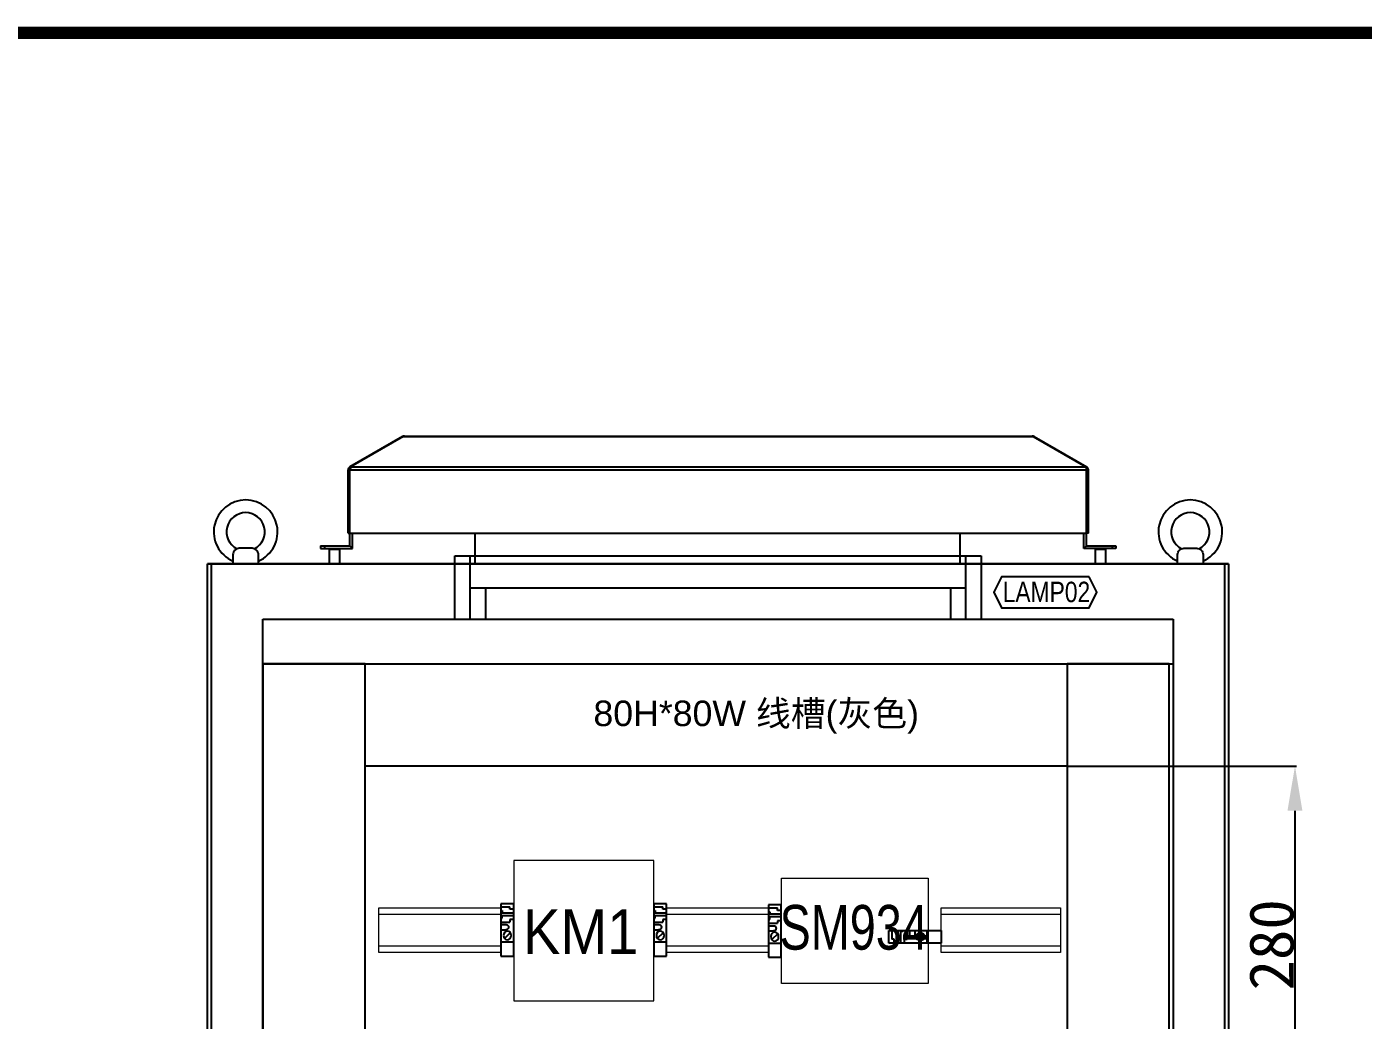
# Model space of a CAD drawing. Extents: x 81437 to 204847, y -54597 to -29444.
# Drawn here: x 87798 to 88845, y -52209 to -51430 of the extents above; entities that cross this region are included whole.
import ezdxf
from ezdxf.enums import TextEntityAlignment as Align
from ezdxf.lldxf.tags import DXFTag

# ---------------------------------------------------------------- set-up
doc = ezdxf.new("R2010")
doc.units = 0
doc.header["$LTSCALE"] = 100
doc.header["$MEASUREMENT"] = 0
doc.layers.add('PANEL', color=7, linetype='Continuous')
doc.layers.add('t', color=1, linetype='Continuous')
doc.layers.add('细实线', color=7, linetype='Continuous', lineweight=20)
doc.styles.add('HZ', font='arial.ttf', dxfattribs={"width": 0.7})
doc.styles.get("Standard").update_dxf_attribs({"font": ''})
doc.styles.add('微软雅黑', font='')
doc.styles.get('Standard').set_extended_font_data('SimSun')
doc.styles.get('微软雅黑').set_extended_font_data('Microsoft YaHei')
tags = doc.linetypes.add('HIDDEN', pattern=[0.375, 0.25, -0.125]).pattern_tags.tags
tags[6:7] = [DXFTag(74, 4), DXFTag(75, 0), DXFTag(340, '0'), DXFTag(46, 1.0), DXFTag(50, 0.0), DXFTag(44, 0.0), DXFTag(45, 0.0)]
tags[4:5] = [DXFTag(74, 4), DXFTag(75, 0), DXFTag(340, '0'), DXFTag(46, 1.0), DXFTag(50, 0.0), DXFTag(44, 0.0), DXFTag(45, 0.0)]
doc.dimstyles.new('ISO-25', dxfattribs={"dimtxt": 35, "dimasz": 35, "dimexe": 1.25, "dimexo": 0.625, "dimtad": 1, "dimtoh": 1, "dimdec": 0, "dimtxsty": 'Standard', "dimcen": 2.5, "dimadec": 0, "dimazin": 0, "dimtfac": 1, "dimtdec": 0, "dimtmove": 0, "dimatfit": 3, "dimfxl": 1, "dimarcsym": 0})

# ---------------------------------------------------------------- blocks, each defined once
blk = doc.blocks.new('风帽正面')
at = {"linetype": 'Continuous'}
for p, q in [((60582.9, -62124.9), (60541.6, -62148.8)), ((60583.7, -62124.9), (60542.3, -62148.8)), ((60582.9, -62124.9), (60583.1, -62125.3)), ((60583.7, -62124.9), (61076.8, -62124.9)), ((60584.3, -62124.6), (61076.2, -62124.6)), ((61076.8, -62124.9), (61118.1, -62148.8)), ((61077.6, -62124.9), (61077.4, -62125.3)), ((61077.6, -62124.9), (61118.9, -62148.8)), ((60541.6, -62148.8), (60542.1, -62149.6)), ((60542.3, -62148.8), (61118.1, -62148.8)), ((61118.9, -62148.8), (61118.4, -62149.6)), ((60540.2, -62200.6), (60540.2, -62151.1)), ((60540.2, -62151.1), (60541.7, -62151.1)), ((60541.7, -62200.6), (60541.7, -62151.1)), ((60541.7, -62151.1), (61118.7, -62151.1)), ((61118.7, -62200.6), (61118.7, -62151.1)), ((61120.2, -62151.1), (61118.7, -62151.1)), ((61120.2, -62200.6), (61120.2, -62151.1)), ((60540.2, -62200.6), (60541.7, -62200.6)), ((60541.7, -62210.6), (60541.7, -62200.6)), ((60541.7, -62200.6), (61118.7, -62200.6)), ((60543.7, -62212.6), (60543.7, -62200.6)), ((60639.7, -62224.6), (60639.7, -62200.6)), ((61019.7, -62224.6), (61019.7, -62200.6)), ((61116.7, -62212.6), (61116.7, -62200.6)), ((61118.7, -62210.6), (61118.7, -62200.6)), ((61120.2, -62200.6), (61118.7, -62200.6)), ((60518.7, -62210.6), (60518.7, -62212.6)), ((60518.7, -62210.6), (60541.7, -62210.6)), ((60518.7, -62212.6), (60543.7, -62212.6)), ((60521.7, -62210.6), (60521.7, -62212.6)), ((60526.2, -62212.6), (60525.7, -62213.1)), ((60525.7, -62224.6), (60525.7, -62213.1)), ((60525.7, -62213.1), (60533.7, -62213.1)), ((60533.7, -62213.1), (60533.2, -62212.6)), ((60533.7, -62224.6), (60533.7, -62213.1)), ((60543.7, -62212.6), (60541.7, -62210.6)), ((61116.7, -62212.6), (61118.7, -62210.6)), ((61141.7, -62212.6), (61116.7, -62212.6)), ((61118.7, -62210.6), (61141.7, -62210.6)), ((61126.2, -62212.6), (61125.7, -62213.1)), ((61125.7, -62224.6), (61125.7, -62213.1)), ((61125.7, -62213.1), (61133.7, -62213.1)), ((61133.7, -62213.1), (61133.2, -62212.6)), ((61133.7, -62224.6), (61133.7, -62213.1)), ((61138.7, -62210.6), (61138.7, -62212.6)), ((61141.7, -62210.6), (61141.7, -62212.6))]:
    blk.add_line(p, q, dxfattribs=at)
for centre, radius, start, end in [((60584.3, -62127.3), 2.7, 90, 120), ((61076.2, -62127.3), 2.7, 60, 90), ((60542.9, -62151.1), 2.7, 120, 180), ((60693.6, -62183.3), 155.2, 167.8738, 168.0486), ((60588.1, -62160.6), 47.3, 167.3118, 167.8829), ((61072.4, -62160.6), 47.3, 12.1171, 12.6882), ((60966.9, -62183.3), 155.2, 11.9514, 12.1262), ((61117.5, -62151.1), 2.7, 0, 60)]:
    blk.add_arc(centre, radius, start, end, dxfattribs=at)
for points, start_tangent, end_tangent in [([(60583.7, -62124.9), (60583.8, -62124.8), (60584.1, -62124.6)], (0.647129, 0.762381), (0.925529, 0.378677)), ([(60584.1, -62124.6), (60584.3, -62124.6)], (0.925529, 0.378677), (1, 0)), ([(61076.4, -62124.6), (61076.2, -62124.6)], (-0.925529, 0.378677), (-1, 0)), ([(61076.8, -62124.9), (61076.7, -62124.8), (61076.4, -62124.6)], (-0.647129, 0.762381), (-0.925529, 0.378677)), ([(60542.1, -62149.4), (60542.1, -62149.6), (60541.9, -62150.2)], (-0.266985, -0.963701), (-0.2203, -0.975432)), ([(60542.3, -62148.8), (60542.3, -62148.9), (60542.1, -62149.4)], (-0.390683, -0.920525), (-0.266985, -0.963701)), ([(61118.1, -62148.8), (61118.2, -62148.9), (61118.3, -62149.4)], (0.390683, -0.920525), (0.266985, -0.963701)), ([(61118.3, -62149.4), (61118.4, -62149.6), (61118.5, -62150.2)], (0.266985, -0.963701), (0.2203, -0.975432))]:
    blk.add_spline(points, degree=3, dxfattribs=dict(at, start_tangent=start_tangent, end_tangent=end_tangent))
blk = doc.blocks.new('LAMP')
at = {"layer": 'PANEL', "color": 9}
for p, q in [((-206.2, 0), (206.2, 0)), ((-206.2, -50), (-206.2, 0)), ((-194.2, -50), (-194.2, 0)), ((194.2, -50), (194.2, 0)), ((206.2, 0), (206.2, -50)), ((-194.2, -25), (194.2, -25)), ((-182.2, -25), (-182.2, -50)), ((182.2, -25), (182.2, -50)), ((206.2, -50), (-206.2, -50))]:
    blk.add_line(p, q, dxfattribs=at)
blk = doc.blocks.new('*D158')
at = {"color": 0, "lineweight": -2, "transparency": 16777216}
for p, q in [((88613.3, -52009.4), (88792.4, -52009.4)), ((88791.2, -52044.4), (88791.2, -52254.4)), ((88613.3, -52289.4), (88792.4, -52289.4))]:
    blk.add_line(p, q, dxfattribs=at)
at = {"color": 0, "transparency": 16777216}
for points in [[(88797, -52044.4), (88785.3, -52044.4), (88791.2, -52009.4)], [(88785.3, -52254.4), (88797, -52254.4), (88791.2, -52289.4)]]:
    blk.add_solid(points, dxfattribs=at)
at = {"layer": 'Defpoints', "color": 0, "transparency": 16777216}
for p in [(88612.7, -52009.4), (88612.7, -52289.4), (88791.2, -52289.4)]:
    blk.add_point(p, dxfattribs=at)
at = {"color": 0, "transparency": 16777216, "insert": (88773, -52149.4), "char_height": 35, "attachment_point": 5, "rotation": 90}
blk.add_mtext('280', dxfattribs=at)
blk = doc.blocks.new('堵头')
at = {"color": 53}
for p, q in [((0, -41), (0, 0)), ((0, 0), (10, 0)), ((10, 0), (10, -41)), ((0, -11), (10, -11)), ((0, -20.6), (4, -20.6)), ((7.3, -18.3), (2.7, -13.8)), ((0, -24.6), (4, -24.6)), ((0, -26.6), (7, -26.6)), ((0, -29.6), (1, -29.6)), ((1, -29.6), (1, -31.6)), ((7, -28.6), (7, -26.6)), ((10, -28.6), (7, -28.6)), ((0, -35.6), (1, -35.6)), ((0, -38.6), (7, -38.6)), ((10, -41), (0, -41)), ((10, -31.6), (1, -31.6)), ((10, -33.6), (1, -33.6)), ((1, -35.6), (1, -33.6)), ((10, -36.6), (7, -36.6)), ((7, -36.6), (7, -38.6))]:
    blk.add_line(p, q, dxfattribs=at)
blk.add_arc((4, -22.6), 2, 270, 90, dxfattribs=at)
blk.add_ellipse((5, -16.1), major_axis=(0, -3.5), ratio=0.857143, start_param=4.712389, end_param=10.995574, dxfattribs=at)
blk = doc.blocks.new('图框')
at = {"layer": 't', "color": 7, "const_width": 9.62}
blk.add_lwpolyline([(4109.5, -3210.4), (4109.5, -58.9), (-6.2, -58.9), (-6.2, -3210.4)], close=True, dxfattribs=at)
at = {"color": 7, "style": '微软雅黑', "flags": 8}
for tag, p, height in [('DWG.NAME:', (1375.5, -2969.2), 25), ('DWG.NO.:', (3122, -3089.3), 24), ('图纸编号', (3309.2, -3111.3), 24), ('FILENO.:', (3122.5, -3165), 24), ('文档号', (3311.6, -3183), 24)]:
    blk.add_attdef(tag, p, '', height=height, dxfattribs=at)
at = {"color": 7, "style": '微软雅黑', "width": 0.8, "flags": 8}
for tag, p, height in [('PROJECTNAME:', (3119.3, -2971.7), 24), ('PROJECT_NAME', (3324.7, -2969.2), 25)]:
    blk.add_attdef(tag, p, '', height=height, dxfattribs=at)
at = {"color": 7, "style": '微软雅黑', "flags": 8}
for tag, p in [('图纸名称:', (1371.6, -3024.8)), ('项目名称', (3272.9, -3045.6))]:
    blk.add_attdef(tag, text='', height=25, dxfattribs=at).set_placement(p, align=Align.BOTTOM_LEFT)
for tag, height, width, p in [('RENLIU', 24, 0.7, (692, -3009.2)), ('SHUFENWANG', 24, 0.7, (879.6, -3009.2)), ('FANGHOU', 24, 0.7, (1063.6, -3009.2)), ('DANDANLI', 24, 0.7, (1243.9, -3009.2)), ('#10STATIONONTROLCABINETCOVER', 30, 0.6, (1771.7, -3076)), ('HANGZHOUHOLLYSYSAUTOMATIONCO.,LTD.', 24, 0.7, (2763.9, -3104.6))]:
    blk.add_attdef(tag, text='', height=height, dxfattribs=dict(at, width=width)).set_placement(p, align=Align.MIDDLE)
at = {"color": 7, "flags": 8}
blk.add_attdef('A', text='', height=23, dxfattribs=at).set_placement((53.7, -3033.7), align=Align.MIDDLE)
at = {"color": 7, "style": '微软雅黑', "flags": 8}
for tag, height, p in [('设计时间', 23, (207.7, -3033.7)), ('刘仁', 23, (692, -3061.1)), ('王姝芬', 23, (879.6, -3061.1)), ('侯方', 23, (1063.6, -3061.1)), ('李丹丹', 23, (1243.9, -3061.1)), ('PAGEXOFX', 24, (3947.6, -3097.9)), ('DESCRIPTION', 24, (445.6, -3121.9)), ('CHECKED', 24, (879.6, -3121.9)), ('SIGNED', 24, (1063.6, -3121.9)), ('APPROVED', 24, (1243.9, -3121.9)), ('REV.', 24, (53.2, -3121.9)), ('DATE', 24, (202.7, -3121.9)), ('PREPARED', 24, (692, -3121.9)), ('图纸名称', 30, (1771.7, -3153.6)), ('第几页共几页', 24, (3947.6, -3172.9))]:
    blk.add_attdef(tag, text='', height=height, dxfattribs=at).set_placement(p, align=Align.MIDDLE)

msp = doc.modelspace()

# ---------------------------------------------------------------- linework, layer by layer
at = {"color": 7}
for p, q in [((87939.2, -53960.9), (87939.2, -51850.9)), ((87939.2, -51850.9), (88739.2, -51850.9)), ((87939.2, -53960.9), (87939.2, -51850.9)), ((88739.2, -51850.9), (88739.2, -53960.9)), ((88739.2, -51850.9), (88739.2, -53960.9)), ((87982.7, -53807.4), (87982.7, -51894.4)), ((88695.7, -51894.4), (88695.7, -51972.4)), ((88695.7, -51894.4), (88695.7, -51972.4)), ((88695.7, -51894.4), (88695.7, -51972.4)), ((88695.7, -51972.4), (88695.7, -53807.4)), ((87982.7, -51974.9), (87982.7, -53775.2))]:
    msp.add_line(p, q, dxfattribs=at)
at = {"color": 7, "linetype": 'HIDDEN'}
for p, q in [((87942.4, -53850.9), (87942.4, -51850.9)), ((87942.4, -53850.9), (87942.4, -51850.9)), ((88736, -51850.9), (88736, -53850.9)), ((88736, -51850.9), (88736, -53850.9))]:
    msp.add_line(p, q, dxfattribs=at)
msp.add_line((87982.7, -51929.4), (88695.7, -51929.4))
msp.add_line((87982.7, -51929.4), (88695.7, -51929.4))
msp.add_line((87982.7, -51929.4), (88695.7, -51929.4))
at = {"color": 7}
for points in [[(87979.2, -51850.9), (87979.2, -51843.8, 0.414214), (87974.2, -51838.8), (87964.2, -51838.8, 0.414214), (87959.2, -51843.8), (87959.2, -51850.9)], [(88699.2, -51850.9), (88699.2, -51843.8, -0.414214), (88704.2, -51838.8), (88714.2, -51838.8, -0.414214), (88719.2, -51843.8), (88719.2, -51850.9)]]:
    msp.add_lwpolyline(points, format="xyb", dxfattribs=at)
at = {"color": 3}
msp.add_lwpolyline([(88630, -51861.2), (88561.2, -51861.2), (88555.2, -51873.3), (88561.2, -51885.4), (88630, -51885.4), (88636, -51873.3), (88630, -51861.2)], dxfattribs=at)
at = {"color": 7}
msp.add_lwpolyline([(87982.7, -51894.4), (88695.7, -51894.4)], dxfattribs=at)
for points in [[(87982.7, -53729.9), (88062.7, -53729.9), (88062.7, -51929.4), (87982.7, -51929.4)], [(88062.7, -51929.4), (88612.7, -51929.4), (88612.7, -52009.4), (88062.7, -52009.4)], [(88612.7, -53729.9), (88692.7, -53729.9), (88692.7, -51929.4), (88612.7, -51929.4)]]:
    msp.add_lwpolyline(points, close=True)
at = {"color": 6, "lineweight": 0}
for points in [[(88073.4, -52120.5), (88169.2, -52120.5), (88169.2, -52155.5), (88073.4, -52155.5)], [(88298.9, -52120.5), (88378.9, -52120.5), (88378.9, -52155.5), (88298.9, -52155.5)], [(88513.9, -52120.5), (88607.4, -52120.5), (88607.4, -52155.5), (88513.9, -52155.5)], [(88073.4, -52125.5), (88169.2, -52125.5), (88169.2, -52150.5), (88073.4, -52150.5)], [(88298.9, -52125.5), (88378.9, -52125.5), (88378.9, -52150.5), (88298.9, -52150.5)], [(88513.9, -52125.5), (88607.4, -52125.5), (88607.4, -52150.5), (88513.9, -52150.5)]]:
    msp.add_lwpolyline(points, close=True, dxfattribs=at)
at = {"color": 7}
for centre, radius, start, end in [((87969.2, -51825.9), 25, 293.5782, 246.4218), ((88709.2, -51825.9), 25, 293.5782, 246.4218), ((87969.2, -51825.9), 15, 297.5291, 242.4709), ((88709.2, -51825.9), 15, 297.5291, 242.4709)]:
    msp.add_arc(centre, radius, start, end, dxfattribs=at)
at = {"layer": 'PANEL'}
msp.add_line((88739.2, -51850.9), (87939.2, -51850.9), dxfattribs=at)
at = {"layer": '细实线', "color": 7, "linetype": 'ByBlock'}
for points in [[(88179.2, -52193.4), (88288.9, -52193.4), (88288.9, -52083.4), (88179.2, -52083.4)], [(88388.9, -52097.1), (88503.9, -52097.1), (88503.9, -52179.6), (88388.9, -52179.7)]]:
    msp.add_lwpolyline(points, close=True, dxfattribs=at)

# ---------------------------------------------------------------- block references
at = {"color": 1}
msp.add_blockref('图框', (86377.7, -51376.2), dxfattribs=at)
at = {"lineweight": 20}
msp.add_blockref('风帽正面', (27509.2, 10373.7), dxfattribs=at)
at = {"color": 7}
msp.add_blockref('LAMP', (88339.2, -51844.7), dxfattribs=at)
at = {"xscale": -1, "rotation": 180}
for p in [(88169.2, -52158.2, 63738.9), (88288.9, -52158.2, 63738.9), (88378.7, -52159.1, 63738.9)]:
    msp.add_blockref('堵头', p, dxfattribs=at)
at = {"lineweight": 0, "rotation": 270}
msp.add_blockref('堵头', (88513.9, -52138.1), dxfattribs=at)

# ---------------------------------------------------------------- texts
at = {"style": 'HZ', "width": 0.8}
msp.add_text('LAMP02', height=16, dxfattribs=at).set_placement((88562.2, -51881))
at = {"lineweight": 0, "style": 'HZ'}
msp.add_text('80H*80W 线槽(灰色)', height=20, dxfattribs=at).set_placement((88241.6, -51978.1))
at = {"layer": '细实线', "color": 7, "linetype": 'ByBlock', "style": 'HZ'}
for s, width, p in [('SM934', 0.75, (88387.4, -52153.2)), ('KM1', 0.9, (88186.4, -52156.7))]:
    msp.add_text(s, height=35, dxfattribs=dict(at, width=width)).set_placement(p)

# ---------------------------------------------------------------- dimensions: what is measured, and where the dimension line sits
at = {"color": 3}
dim = msp.add_linear_dim(base=(88791.2, -52289.4), p1=(88612.7, -52009.4), p2=(88612.7, -52289.4, 63738.9), angle=90, dimstyle='ISO-25', dxfattribs=at)
dim.commit()
dim.dimension.update_dxf_attribs({"geometry": '*D158', "text_midpoint": (88773, -52149.4)})

doc.saveas('drawing.dxf')
